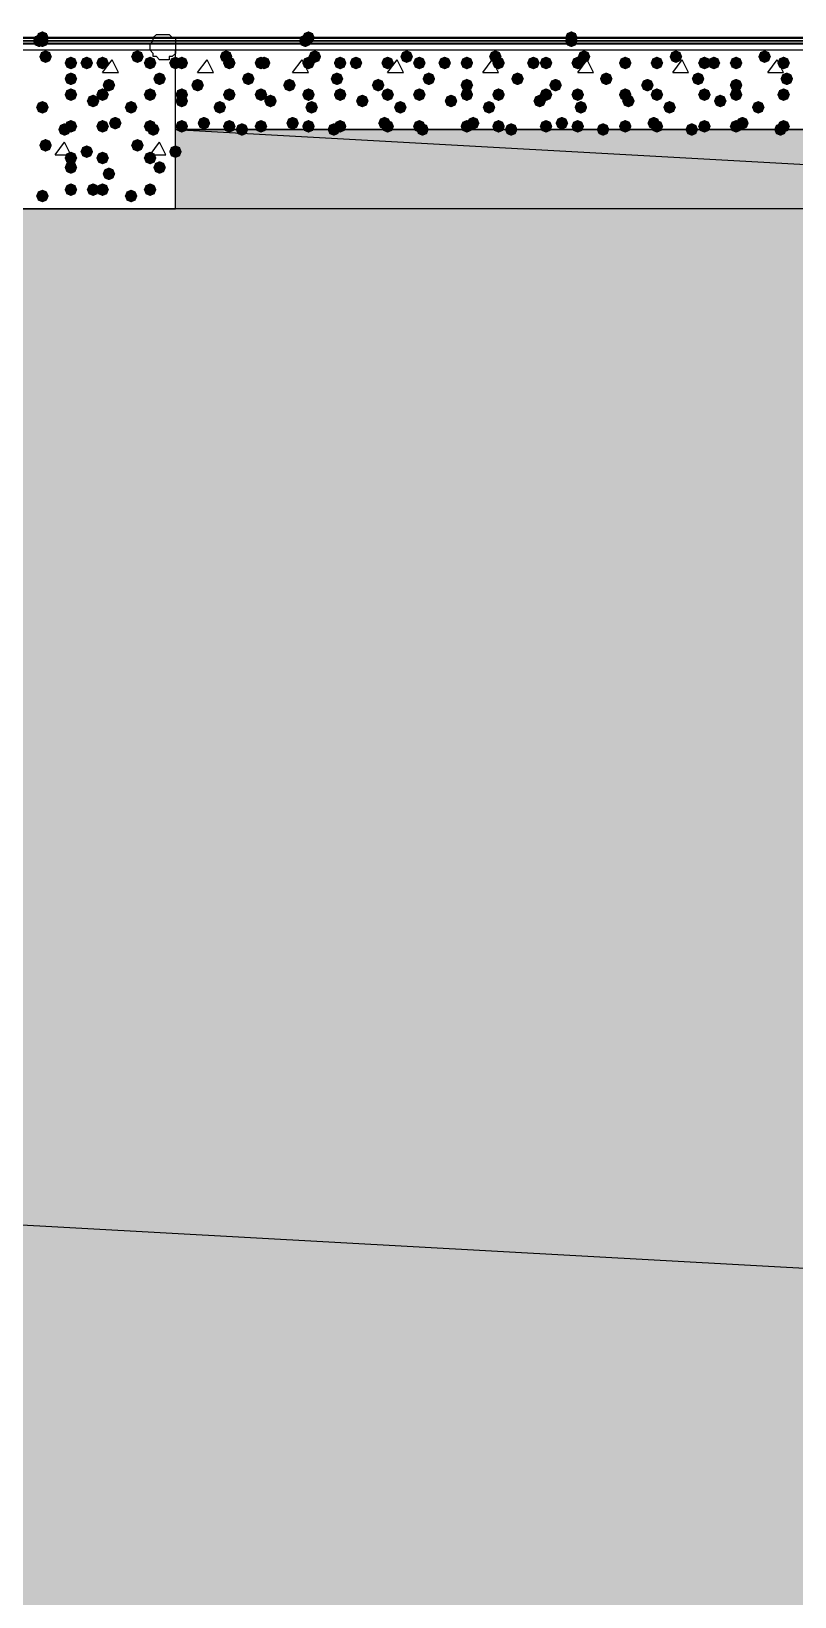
# Model space of a CAD drawing. Header units: millimetres. Extents: x 0 to 420, y 0 to 297.
# Drawn here: x 279.84 to 290.05, y 205.52 to 226.44 of the extents above; entities that cross this region are included whole.
import ezdxf

# ---------------------------------------------------------------- set-up
doc = ezdxf.new("R2010")
doc.units = ezdxf.units.MM
doc.layers.get('0').update_dxf_attribs({"linetype": 'CONTINUOUS'})

msp = doc.modelspace()

# ---------------------------------------------------------------- hatches: boundary and pattern name
at = {"true_color": 0x0000fe}
for points in [[(280.035, 226.314), (280.010129, 226.254204), (279.950333, 226.229333), (279.890538, 226.254204), (279.865667, 226.314), (279.890537, 226.373796), (279.950333, 226.398667), (280.010129, 226.373796)], [(280.035, 226.314), (280.010129, 226.254204), (279.950333, 226.229333), (279.890538, 226.254204), (279.865667, 226.314), (279.890537, 226.373796), (279.950333, 226.398667), (280.010129, 226.373796)], [(280.077333, 226.356333), (280.052462, 226.296537), (279.992667, 226.271667), (279.932871, 226.296537), (279.908, 226.356333), (279.932871, 226.416129), (279.992667, 226.441), (280.052462, 226.416129)], [(280.077333, 226.314), (280.052462, 226.254204), (279.992667, 226.229333), (279.932871, 226.254204), (279.908, 226.314), (279.932871, 226.373796), (279.992667, 226.398667), (280.052462, 226.373796)], [(283.591, 226.314), (283.566129, 226.254204), (283.506333, 226.229333), (283.446537, 226.254204), (283.421667, 226.314), (283.446537, 226.373796), (283.506333, 226.398667), (283.566129, 226.373796)], [(283.591, 226.314), (283.566129, 226.254204), (283.506333, 226.229333), (283.446537, 226.254204), (283.421667, 226.314), (283.446537, 226.373796), (283.506333, 226.398667), (283.566129, 226.373796)], [(283.591, 226.314), (283.566129, 226.254204), (283.506333, 226.229333), (283.446537, 226.254204), (283.421667, 226.314), (283.446537, 226.373796), (283.506333, 226.398667), (283.566129, 226.373796)], [(283.633333, 226.356333), (283.608462, 226.296537), (283.548667, 226.271667), (283.488871, 226.296537), (283.464, 226.356333), (283.488871, 226.416129), (283.548667, 226.441), (283.608462, 226.416129)], [(287.147, 226.356333), (287.122129, 226.296537), (287.062333, 226.271667), (287.002538, 226.296537), (286.977667, 226.356333), (287.002537, 226.416129), (287.062333, 226.441), (287.122129, 226.416129)], [(287.147, 226.314), (287.122129, 226.254204), (287.062333, 226.229333), (287.002538, 226.254204), (286.977667, 226.314), (287.002537, 226.373796), (287.062333, 226.398667), (287.122129, 226.373796)], [(287.147, 226.314), (287.122129, 226.254204), (287.062333, 226.229333), (287.002538, 226.254204), (286.977667, 226.314), (287.002537, 226.373796), (287.062333, 226.398667), (287.122129, 226.373796)], [(287.147, 226.314), (287.122129, 226.254204), (287.062333, 226.229333), (287.002538, 226.254204), (286.977667, 226.314), (287.002537, 226.373796), (287.062333, 226.398667), (287.122129, 226.373796)]]:
    msp.add_hatch(color=0, dxfattribs=at).paths.add_polyline_path(points, flags=0)
at = {"true_color": 0x000007}
h = msp.add_hatch(color=0, dxfattribs=at)
h.paths.add_polyline_path([(32.342667, 226.271667), (32.342667, 226.314)], flags=0)
h.paths.add_polyline_path([(32.342667, 226.271667), (32.342667, 226.314), (380.788333, 226.271667)], flags=0)
h.paths.add_polyline_path([(32.342667, 226.314), (380.788333, 226.271667), (380.788333, 226.314)], flags=0)
for points in [[(280.119667, 226.102333), (280.094796, 226.042537), (280.035, 226.017667), (279.975204, 226.042537), (279.950333, 226.102333), (279.975204, 226.162129), (280.035, 226.187), (280.094796, 226.162129)], [(281.347333, 226.102333), (281.322462, 226.042537), (281.262667, 226.017667), (281.202871, 226.042537), (281.178, 226.102333), (281.202871, 226.162129), (281.262667, 226.187), (281.322462, 226.162129)], [(280.458333, 226.017667), (280.433463, 225.957871), (280.373667, 225.933), (280.313871, 225.957871), (280.289, 226.017667), (280.313871, 226.077462), (280.373667, 226.102333), (280.433462, 226.077463)], [(280.67, 226.017667), (280.645129, 225.957871), (280.585333, 225.933), (280.525538, 225.957871), (280.500667, 226.017667), (280.525537, 226.077462), (280.585333, 226.102333), (280.645129, 226.077463)], [(280.881667, 226.017667), (280.856796, 225.957871), (280.797, 225.933), (280.737204, 225.957871), (280.712333, 226.017667), (280.737204, 226.077462), (280.797, 226.102333), (280.856796, 226.077463)], [(281.516667, 226.017667), (281.491796, 225.957871), (281.432, 225.933), (281.372204, 225.957871), (281.347333, 226.017667), (281.372204, 226.077462), (281.432, 226.102333), (281.491796, 226.077463)], [(281.855333, 226.017667), (281.830462, 225.957871), (281.770667, 225.933), (281.710871, 225.957871), (281.686, 226.017667), (281.710871, 226.077462), (281.770667, 226.102333), (281.830462, 226.077463)], [(280.458333, 225.806), (280.433463, 225.746204), (280.373667, 225.721333), (280.313871, 225.746204), (280.289, 225.806), (280.313871, 225.865796), (280.373667, 225.890667), (280.433462, 225.865796)], [(280.966333, 225.721333), (280.941462, 225.661537), (280.881667, 225.636667), (280.821871, 225.661537), (280.797, 225.721333), (280.821871, 225.781129), (280.881667, 225.806), (280.941462, 225.781129)], [(281.643667, 225.806), (281.618796, 225.746204), (281.559, 225.721333), (281.499204, 225.746204), (281.474333, 225.806), (281.499204, 225.865796), (281.559, 225.890667), (281.618796, 225.865796)], [(280.458333, 225.594333), (280.433463, 225.534538), (280.373667, 225.509667), (280.313871, 225.534538), (280.289, 225.594333), (280.313871, 225.654129), (280.373667, 225.679), (280.433462, 225.654129)], [(280.754667, 225.509667), (280.729796, 225.449871), (280.67, 225.425), (280.610204, 225.449871), (280.585333, 225.509667), (280.610204, 225.569462), (280.67, 225.594333), (280.729796, 225.569463)], [(280.881667, 225.594333), (280.856796, 225.534538), (280.797, 225.509667), (280.737204, 225.534538), (280.712333, 225.594333), (280.737204, 225.654129), (280.797, 225.679), (280.856796, 225.654129)], [(281.516667, 225.594333), (281.491796, 225.534538), (281.432, 225.509667), (281.372204, 225.534538), (281.347333, 225.594333), (281.372204, 225.654129), (281.432, 225.679), (281.491796, 225.654129)], [(280.077333, 225.425), (280.052462, 225.365204), (279.992667, 225.340333), (279.932871, 225.365204), (279.908, 225.425), (279.932871, 225.484796), (279.992667, 225.509667), (280.052462, 225.484796)], [(281.262667, 225.425), (281.237796, 225.365204), (281.178, 225.340333), (281.118204, 225.365204), (281.093333, 225.425), (281.118204, 225.484796), (281.178, 225.509667), (281.237796, 225.484796)], [(280.373667, 225.128667), (280.348796, 225.068871), (280.289, 225.044), (280.229204, 225.068871), (280.204333, 225.128667), (280.229204, 225.188462), (280.289, 225.213333), (280.348796, 225.188463)], [(280.458333, 225.171), (280.433463, 225.111204), (280.373667, 225.086333), (280.313871, 225.111204), (280.289, 225.171), (280.313871, 225.230796), (280.373667, 225.255667), (280.433462, 225.230796)], [(280.881667, 225.171), (280.856796, 225.111204), (280.797, 225.086333), (280.737204, 225.111204), (280.712333, 225.171), (280.737204, 225.230796), (280.797, 225.255667), (280.856796, 225.230796)], [(281.051, 225.213333), (281.026129, 225.153537), (280.966333, 225.128667), (280.906538, 225.153537), (280.881667, 225.213333), (280.906537, 225.273129), (280.966333, 225.298), (281.026129, 225.273129)], [(281.516667, 225.171), (281.491796, 225.111204), (281.432, 225.086333), (281.372204, 225.111204), (281.347333, 225.171), (281.372204, 225.230796), (281.432, 225.255667), (281.491796, 225.230796)], [(281.559, 225.128667), (281.534129, 225.068871), (281.474333, 225.044), (281.414538, 225.068871), (281.389667, 225.128667), (281.414537, 225.188462), (281.474333, 225.213333), (281.534129, 225.188463)], [(280.119667, 224.917), (280.094796, 224.857204), (280.035, 224.832333), (279.975204, 224.857204), (279.950333, 224.917), (279.975204, 224.976796), (280.035, 225.001667), (280.094796, 224.976796)], [(280.67, 224.832333), (280.645129, 224.772537), (280.585333, 224.747667), (280.525538, 224.772537), (280.500667, 224.832333), (280.525537, 224.892129), (280.585333, 224.917), (280.645129, 224.892129)], [(281.347333, 224.917), (281.322462, 224.857204), (281.262667, 224.832333), (281.202871, 224.857204), (281.178, 224.917), (281.202871, 224.976796), (281.262667, 225.001667), (281.322462, 224.976796)], [(281.855333, 224.832333), (281.830462, 224.772537), (281.770667, 224.747667), (281.710871, 224.772537), (281.686, 224.832333), (281.710871, 224.892129), (281.770667, 224.917), (281.830462, 224.892129)], [(280.458333, 224.747667), (280.433463, 224.687871), (280.373667, 224.663), (280.313871, 224.687871), (280.289, 224.747667), (280.313871, 224.807462), (280.373667, 224.832333), (280.433462, 224.807463)], [(280.458333, 224.620667), (280.433463, 224.560871), (280.373667, 224.536), (280.313871, 224.560871), (280.289, 224.620667), (280.313871, 224.680462), (280.373667, 224.705333), (280.433462, 224.680463)], [(280.881667, 224.747667), (280.856796, 224.687871), (280.797, 224.663), (280.737204, 224.687871), (280.712333, 224.747667), (280.737204, 224.807462), (280.797, 224.832333), (280.856796, 224.807463)], [(281.516667, 224.747667), (281.491796, 224.687871), (281.432, 224.663), (281.372204, 224.687871), (281.347333, 224.747667), (281.372204, 224.807462), (281.432, 224.832333), (281.491796, 224.807463)], [(281.643667, 224.620667), (281.618796, 224.560871), (281.559, 224.536), (281.499204, 224.560871), (281.474333, 224.620667), (281.499204, 224.680462), (281.559, 224.705333), (281.618796, 224.680463)], [(280.966333, 224.536), (280.941462, 224.476204), (280.881667, 224.451333), (280.821871, 224.476204), (280.797, 224.536), (280.821871, 224.595796), (280.881667, 224.620667), (280.941462, 224.595796)], [(280.077333, 224.239667), (280.052462, 224.179871), (279.992667, 224.155), (279.932871, 224.179871), (279.908, 224.239667), (279.932871, 224.299462), (279.992667, 224.324333), (280.052462, 224.299463)], [(280.458333, 224.324333), (280.433463, 224.264537), (280.373667, 224.239667), (280.313871, 224.264537), (280.289, 224.324333), (280.313871, 224.384129), (280.373667, 224.409), (280.433462, 224.384129)], [(280.754667, 224.324333), (280.729796, 224.264537), (280.67, 224.239667), (280.610204, 224.264537), (280.585333, 224.324333), (280.610204, 224.384129), (280.67, 224.409), (280.729796, 224.384129)], [(280.881667, 224.324333), (280.856796, 224.264537), (280.797, 224.239667), (280.737204, 224.264537), (280.712333, 224.324333), (280.737204, 224.384129), (280.797, 224.409), (280.856796, 224.384129)], [(281.262667, 224.239667), (281.237796, 224.179871), (281.178, 224.155), (281.118204, 224.179871), (281.093333, 224.239667), (281.118204, 224.299462), (281.178, 224.324333), (281.237796, 224.299463)], [(281.516667, 224.324333), (281.491796, 224.264537), (281.432, 224.239667), (281.372204, 224.264537), (281.347333, 224.324333), (281.372204, 224.384129), (281.432, 224.409), (281.491796, 224.384129)]]:
    msp.add_hatch(color=0, dxfattribs=at).paths.add_polyline_path(points, flags=0)
at = {"true_color": 0x000008}
for points in [[(282.532667, 226.102333), (282.507796, 226.042537), (282.448, 226.017667), (282.388204, 226.042537), (282.363333, 226.102333), (282.388204, 226.162129), (282.448, 226.187), (282.507796, 226.162129)], [(283.718, 226.102333), (283.693129, 226.042537), (283.633333, 226.017667), (283.573538, 226.042537), (283.548667, 226.102333), (283.573537, 226.162129), (283.633333, 226.187), (283.693129, 226.162129)], [(284.945667, 226.102333), (284.920796, 226.042537), (284.861, 226.017667), (284.801204, 226.042537), (284.776333, 226.102333), (284.801204, 226.162129), (284.861, 226.187), (284.920796, 226.162129)], [(286.131, 226.102333), (286.106129, 226.042537), (286.046333, 226.017667), (285.986537, 226.042537), (285.961667, 226.102333), (285.986537, 226.162129), (286.046333, 226.187), (286.106129, 226.162129)], [(287.316333, 226.102333), (287.291462, 226.042537), (287.231667, 226.017667), (287.171871, 226.042537), (287.147, 226.102333), (287.171871, 226.162129), (287.231667, 226.187), (287.291462, 226.162129)], [(288.544, 226.102333), (288.519129, 226.042537), (288.459333, 226.017667), (288.399538, 226.042537), (288.374667, 226.102333), (288.399537, 226.162129), (288.459333, 226.187), (288.519129, 226.162129)], [(289.729333, 226.102333), (289.704462, 226.042537), (289.644667, 226.017667), (289.584871, 226.042537), (289.56, 226.102333), (289.584871, 226.162129), (289.644667, 226.187), (289.704462, 226.162129)], [(281.94, 226.017667), (281.915129, 225.957871), (281.855333, 225.933), (281.795538, 225.957871), (281.770667, 226.017667), (281.795537, 226.077462), (281.855333, 226.102333), (281.915129, 226.077463)], [(282.575, 226.017667), (282.550129, 225.957871), (282.490333, 225.933), (282.430538, 225.957871), (282.405667, 226.017667), (282.430537, 226.077462), (282.490333, 226.102333), (282.550129, 226.077463)], [(282.998333, 226.017667), (282.973462, 225.957871), (282.913667, 225.933), (282.853871, 225.957871), (282.829, 226.017667), (282.853871, 226.077462), (282.913667, 226.102333), (282.973462, 226.077463)], [(283.040667, 226.017667), (283.015796, 225.957871), (282.956, 225.933), (282.896204, 225.957871), (282.871333, 226.017667), (282.896204, 226.077462), (282.956, 226.102333), (283.015796, 226.077463)], [(283.633333, 226.017667), (283.608462, 225.957871), (283.548667, 225.933), (283.488871, 225.957871), (283.464, 226.017667), (283.488871, 226.077462), (283.548667, 226.102333), (283.608462, 226.077463)], [(284.056667, 226.017667), (284.031796, 225.957871), (283.972, 225.933), (283.912204, 225.957871), (283.887333, 226.017667), (283.912204, 226.077462), (283.972, 226.102333), (284.031796, 226.077463)], [(284.268333, 226.017667), (284.243462, 225.957871), (284.183667, 225.933), (284.123871, 225.957871), (284.099, 226.017667), (284.123871, 226.077462), (284.183667, 226.102333), (284.243462, 226.077463)], [(284.691667, 226.017667), (284.666796, 225.957871), (284.607, 225.933), (284.547204, 225.957871), (284.522333, 226.017667), (284.547204, 226.077462), (284.607, 226.102333), (284.666796, 226.077463)], [(285.115, 226.017667), (285.090129, 225.957871), (285.030333, 225.933), (284.970537, 225.957871), (284.945667, 226.017667), (284.970537, 226.077462), (285.030333, 226.102333), (285.090129, 226.077463)], [(285.453667, 226.017667), (285.428796, 225.957871), (285.369, 225.933), (285.309204, 225.957871), (285.284333, 226.017667), (285.309204, 226.077462), (285.369, 226.102333), (285.428796, 226.077463)], [(285.75, 226.017667), (285.725129, 225.957871), (285.665333, 225.933), (285.605537, 225.957871), (285.580667, 226.017667), (285.605537, 226.077462), (285.665333, 226.102333), (285.725129, 226.077463)], [(286.173333, 226.017667), (286.148462, 225.957871), (286.088667, 225.933), (286.028871, 225.957871), (286.004, 226.017667), (286.028871, 226.077462), (286.088667, 226.102333), (286.148462, 226.077463)], [(286.639, 226.017667), (286.614129, 225.957871), (286.554333, 225.933), (286.494537, 225.957871), (286.469667, 226.017667), (286.494537, 226.077462), (286.554333, 226.102333), (286.614129, 226.077463)], [(286.808333, 226.017667), (286.783462, 225.957871), (286.723667, 225.933), (286.663871, 225.957871), (286.639, 226.017667), (286.663871, 226.077462), (286.723667, 226.102333), (286.783462, 226.077463)], [(287.231667, 226.017667), (287.206796, 225.957871), (287.147, 225.933), (287.087204, 225.957871), (287.062333, 226.017667), (287.087204, 226.077462), (287.147, 226.102333), (287.206796, 226.077463)], [(287.866667, 226.017667), (287.841796, 225.957871), (287.782, 225.933), (287.722204, 225.957871), (287.697333, 226.017667), (287.722204, 226.077462), (287.782, 226.102333), (287.841796, 226.077463)], [(287.866667, 226.017667), (287.841796, 225.957871), (287.782, 225.933), (287.722204, 225.957871), (287.697333, 226.017667), (287.722204, 226.077462), (287.782, 226.102333), (287.841796, 226.077463)], [(288.29, 226.017667), (288.265129, 225.957871), (288.205333, 225.933), (288.145538, 225.957871), (288.120667, 226.017667), (288.145537, 226.077462), (288.205333, 226.102333), (288.265129, 226.077463)], [(288.925, 226.017667), (288.900129, 225.957871), (288.840333, 225.933), (288.780538, 225.957871), (288.755667, 226.017667), (288.780537, 226.077462), (288.840333, 226.102333), (288.900129, 226.077463)], [(289.052, 226.017667), (289.027129, 225.957871), (288.967333, 225.933), (288.907537, 225.957871), (288.882667, 226.017667), (288.907537, 226.077462), (288.967333, 226.102333), (289.027129, 226.077463)], [(289.348333, 226.017667), (289.323463, 225.957871), (289.263667, 225.933), (289.203871, 225.957871), (289.179, 226.017667), (289.203871, 226.077462), (289.263667, 226.102333), (289.323462, 226.077463)], [(289.983333, 226.017667), (289.958463, 225.957871), (289.898667, 225.933), (289.838871, 225.957871), (289.814, 226.017667), (289.838871, 226.077462), (289.898667, 226.102333), (289.958462, 226.077463)], [(282.151667, 225.721333), (282.126796, 225.661537), (282.067, 225.636667), (282.007204, 225.661537), (281.982333, 225.721333), (282.007204, 225.781129), (282.067, 225.806), (282.126796, 225.781129)], [(282.829, 225.806), (282.804129, 225.746204), (282.744333, 225.721333), (282.684538, 225.746204), (282.659667, 225.806), (282.684537, 225.865796), (282.744333, 225.890667), (282.804129, 225.865796)], [(283.379333, 225.721333), (283.354462, 225.661537), (283.294667, 225.636667), (283.234871, 225.661537), (283.21, 225.721333), (283.234871, 225.781129), (283.294667, 225.806), (283.354462, 225.781129)], [(284.014333, 225.806), (283.989462, 225.746204), (283.929667, 225.721333), (283.869871, 225.746204), (283.845, 225.806), (283.869871, 225.865796), (283.929667, 225.890667), (283.989462, 225.865796)], [(284.564667, 225.721333), (284.539796, 225.661537), (284.48, 225.636667), (284.420204, 225.661537), (284.395333, 225.721333), (284.420204, 225.781129), (284.48, 225.806), (284.539796, 225.781129)], [(285.242, 225.806), (285.217129, 225.746204), (285.157333, 225.721333), (285.097538, 225.746204), (285.072667, 225.806), (285.097537, 225.865796), (285.157333, 225.890667), (285.217129, 225.865796)], [(285.75, 225.721333), (285.725129, 225.661537), (285.665333, 225.636667), (285.605537, 225.661537), (285.580667, 225.721333), (285.605537, 225.781129), (285.665333, 225.806), (285.725129, 225.781129)], [(286.427333, 225.806), (286.402462, 225.746204), (286.342667, 225.721333), (286.282871, 225.746204), (286.258, 225.806), (286.282871, 225.865796), (286.342667, 225.890667), (286.402462, 225.865796)], [(286.935333, 225.721333), (286.910462, 225.661537), (286.850667, 225.636667), (286.790871, 225.661537), (286.766, 225.721333), (286.790871, 225.781129), (286.850667, 225.806), (286.910462, 225.781129)], [(287.612667, 225.806), (287.587796, 225.746204), (287.528, 225.721333), (287.468204, 225.746204), (287.443333, 225.806), (287.468204, 225.865796), (287.528, 225.890667), (287.587796, 225.865796)], [(288.163, 225.721333), (288.138129, 225.661537), (288.078333, 225.636667), (288.018537, 225.661537), (287.993667, 225.721333), (288.018537, 225.781129), (288.078333, 225.806), (288.138129, 225.781129)], [(288.840333, 225.806), (288.815462, 225.746204), (288.755667, 225.721333), (288.695871, 225.746204), (288.671, 225.806), (288.695871, 225.865796), (288.755667, 225.890667), (288.815462, 225.865796)], [(289.348333, 225.721333), (289.323463, 225.661537), (289.263667, 225.636667), (289.203871, 225.661537), (289.179, 225.721333), (289.203871, 225.781129), (289.263667, 225.806), (289.323462, 225.781129)], [(290.025667, 225.806), (290.000796, 225.746204), (289.941, 225.721333), (289.881204, 225.746204), (289.856333, 225.806), (289.881204, 225.865796), (289.941, 225.890667), (290.000796, 225.865796)], [(281.94, 225.594333), (281.915129, 225.534538), (281.855333, 225.509667), (281.795538, 225.534538), (281.770667, 225.594333), (281.795537, 225.654129), (281.855333, 225.679), (281.915129, 225.654129)], [(281.94, 225.509667), (281.915129, 225.449871), (281.855333, 225.425), (281.795538, 225.449871), (281.770667, 225.509667), (281.795537, 225.569462), (281.855333, 225.594333), (281.915129, 225.569463)], [(282.575, 225.594333), (282.550129, 225.534538), (282.490333, 225.509667), (282.430538, 225.534538), (282.405667, 225.594333), (282.430537, 225.654129), (282.490333, 225.679), (282.550129, 225.654129)], [(282.998333, 225.594333), (282.973462, 225.534538), (282.913667, 225.509667), (282.853871, 225.534538), (282.829, 225.594333), (282.853871, 225.654129), (282.913667, 225.679), (282.973462, 225.654129)], [(283.125333, 225.509667), (283.100462, 225.449871), (283.040667, 225.425), (282.980871, 225.449871), (282.956, 225.509667), (282.980871, 225.569462), (283.040667, 225.594333), (283.100462, 225.569463)], [(283.633333, 225.594333), (283.608462, 225.534538), (283.548667, 225.509667), (283.488871, 225.534538), (283.464, 225.594333), (283.488871, 225.654129), (283.548667, 225.679), (283.608462, 225.654129)], [(284.056667, 225.594333), (284.031796, 225.534538), (283.972, 225.509667), (283.912204, 225.534538), (283.887333, 225.594333), (283.912204, 225.654129), (283.972, 225.679), (284.031796, 225.654129)], [(284.353, 225.509667), (284.328129, 225.449871), (284.268333, 225.425), (284.208538, 225.449871), (284.183667, 225.509667), (284.208537, 225.569462), (284.268333, 225.594333), (284.328129, 225.569463)], [(284.691667, 225.594333), (284.666796, 225.534538), (284.607, 225.509667), (284.547204, 225.534538), (284.522333, 225.594333), (284.547204, 225.654129), (284.607, 225.679), (284.666796, 225.654129)], [(285.115, 225.594333), (285.090129, 225.534538), (285.030333, 225.509667), (284.970537, 225.534538), (284.945667, 225.594333), (284.970537, 225.654129), (285.030333, 225.679), (285.090129, 225.654129)], [(285.538333, 225.509667), (285.513462, 225.449871), (285.453667, 225.425), (285.393871, 225.449871), (285.369, 225.509667), (285.393871, 225.569462), (285.453667, 225.594333), (285.513462, 225.569463)], [(285.75, 225.594333), (285.725129, 225.534538), (285.665333, 225.509667), (285.605537, 225.534538), (285.580667, 225.594333), (285.605537, 225.654129), (285.665333, 225.679), (285.725129, 225.654129)], [(286.173333, 225.594333), (286.148462, 225.534538), (286.088667, 225.509667), (286.028871, 225.534538), (286.004, 225.594333), (286.028871, 225.654129), (286.088667, 225.679), (286.148462, 225.654129)], [(286.723667, 225.509667), (286.698796, 225.449871), (286.639, 225.425), (286.579204, 225.449871), (286.554333, 225.509667), (286.579204, 225.569462), (286.639, 225.594333), (286.698796, 225.569463)], [(286.808333, 225.594333), (286.783462, 225.534538), (286.723667, 225.509667), (286.663871, 225.534538), (286.639, 225.594333), (286.663871, 225.654129), (286.723667, 225.679), (286.783462, 225.654129)], [(287.231667, 225.594333), (287.206796, 225.534538), (287.147, 225.509667), (287.087204, 225.534538), (287.062333, 225.594333), (287.087204, 225.654129), (287.147, 225.679), (287.206796, 225.654129)], [(287.866667, 225.594333), (287.841796, 225.534538), (287.782, 225.509667), (287.722204, 225.534538), (287.697333, 225.594333), (287.722204, 225.654129), (287.782, 225.679), (287.841796, 225.654129)], [(287.909, 225.509667), (287.884129, 225.449871), (287.824333, 225.425), (287.764537, 225.449871), (287.739667, 225.509667), (287.764537, 225.569462), (287.824333, 225.594333), (287.884129, 225.569463)], [(288.29, 225.594333), (288.265129, 225.534538), (288.205333, 225.509667), (288.145538, 225.534538), (288.120667, 225.594333), (288.145537, 225.654129), (288.205333, 225.679), (288.265129, 225.654129)], [(288.925, 225.594333), (288.900129, 225.534538), (288.840333, 225.509667), (288.780538, 225.534538), (288.755667, 225.594333), (288.780537, 225.654129), (288.840333, 225.679), (288.900129, 225.654129)], [(289.136667, 225.509667), (289.111796, 225.449871), (289.052, 225.425), (288.992204, 225.449871), (288.967333, 225.509667), (288.992204, 225.569462), (289.052, 225.594333), (289.111796, 225.569463)], [(289.348333, 225.594333), (289.323463, 225.534538), (289.263667, 225.509667), (289.203871, 225.534538), (289.179, 225.594333), (289.203871, 225.654129), (289.263667, 225.679), (289.323462, 225.654129)], [(289.983333, 225.594333), (289.958463, 225.534538), (289.898667, 225.509667), (289.838871, 225.534538), (289.814, 225.594333), (289.838871, 225.654129), (289.898667, 225.679), (289.958462, 225.654129)], [(282.448, 225.425), (282.423129, 225.365204), (282.363333, 225.340333), (282.303538, 225.365204), (282.278667, 225.425), (282.303537, 225.484796), (282.363333, 225.509667), (282.423129, 225.484796)], [(283.675667, 225.425), (283.650796, 225.365204), (283.591, 225.340333), (283.531204, 225.365204), (283.506333, 225.425), (283.531204, 225.484796), (283.591, 225.509667), (283.650796, 225.484796)], [(284.861, 225.425), (284.836129, 225.365204), (284.776333, 225.340333), (284.716537, 225.365204), (284.691667, 225.425), (284.716537, 225.484796), (284.776333, 225.509667), (284.836129, 225.484796)], [(286.046333, 225.425), (286.021462, 225.365204), (285.961667, 225.340333), (285.901871, 225.365204), (285.877, 225.425), (285.901871, 225.484796), (285.961667, 225.509667), (286.021462, 225.484796)], [(287.274, 225.425), (287.249129, 225.365204), (287.189333, 225.340333), (287.129537, 225.365204), (287.104667, 225.425), (287.129537, 225.484796), (287.189333, 225.509667), (287.249129, 225.484796)], [(288.459333, 225.425), (288.434463, 225.365204), (288.374667, 225.340333), (288.314871, 225.365204), (288.29, 225.425), (288.314871, 225.484796), (288.374667, 225.509667), (288.434462, 225.484796)], [(289.644667, 225.425), (289.619796, 225.365204), (289.56, 225.340333), (289.500204, 225.365204), (289.475333, 225.425), (289.500204, 225.484796), (289.56, 225.509667), (289.619796, 225.484796)], [(281.94, 225.171), (281.915129, 225.111204), (281.855333, 225.086333), (281.795538, 225.111204), (281.770667, 225.171), (281.795537, 225.230796), (281.855333, 225.255667), (281.915129, 225.230796)], [(282.236333, 225.213333), (282.211462, 225.153537), (282.151667, 225.128667), (282.091871, 225.153537), (282.067, 225.213333), (282.091871, 225.273129), (282.151667, 225.298), (282.211462, 225.273129)], [(282.575, 225.171), (282.550129, 225.111204), (282.490333, 225.086333), (282.430538, 225.111204), (282.405667, 225.171), (282.430537, 225.230796), (282.490333, 225.255667), (282.550129, 225.230796)], [(282.744333, 225.128667), (282.719462, 225.068871), (282.659667, 225.044), (282.599871, 225.068871), (282.575, 225.128667), (282.599871, 225.188462), (282.659667, 225.213333), (282.719462, 225.188463)], [(282.998333, 225.171), (282.973462, 225.111204), (282.913667, 225.086333), (282.853871, 225.111204), (282.829, 225.171), (282.853871, 225.230796), (282.913667, 225.255667), (282.973462, 225.230796)], [(283.421667, 225.213333), (283.396796, 225.153537), (283.337, 225.128667), (283.277204, 225.153537), (283.252333, 225.213333), (283.277204, 225.273129), (283.337, 225.298), (283.396796, 225.273129)], [(283.633333, 225.171), (283.608462, 225.111204), (283.548667, 225.086333), (283.488871, 225.111204), (283.464, 225.171), (283.488871, 225.230796), (283.548667, 225.255667), (283.608462, 225.230796)], [(283.972, 225.128667), (283.947129, 225.068871), (283.887333, 225.044), (283.827538, 225.068871), (283.802667, 225.128667), (283.827537, 225.188462), (283.887333, 225.213333), (283.947129, 225.188463)], [(284.056667, 225.171), (284.031796, 225.111204), (283.972, 225.086333), (283.912204, 225.111204), (283.887333, 225.171), (283.912204, 225.230796), (283.972, 225.255667), (284.031796, 225.230796)], [(284.649333, 225.213333), (284.624462, 225.153537), (284.564667, 225.128667), (284.504871, 225.153537), (284.48, 225.213333), (284.504871, 225.273129), (284.564667, 225.298), (284.624462, 225.273129)], [(284.691667, 225.171), (284.666796, 225.111204), (284.607, 225.086333), (284.547204, 225.111204), (284.522333, 225.171), (284.547204, 225.230796), (284.607, 225.255667), (284.666796, 225.230796)], [(285.115, 225.171), (285.090129, 225.111204), (285.030333, 225.086333), (284.970537, 225.111204), (284.945667, 225.171), (284.970537, 225.230796), (285.030333, 225.255667), (285.090129, 225.230796)], [(285.157333, 225.128667), (285.132462, 225.068871), (285.072667, 225.044), (285.012871, 225.068871), (284.988, 225.128667), (285.012871, 225.188462), (285.072667, 225.213333), (285.132462, 225.188463)], [(285.75, 225.171), (285.725129, 225.111204), (285.665333, 225.086333), (285.605537, 225.111204), (285.580667, 225.171), (285.605537, 225.230796), (285.665333, 225.255667), (285.725129, 225.230796)], [(285.834667, 225.213333), (285.809796, 225.153537), (285.75, 225.128667), (285.690204, 225.153537), (285.665333, 225.213333), (285.690204, 225.273129), (285.75, 225.298), (285.809796, 225.273129)], [(286.173333, 225.171), (286.148462, 225.111204), (286.088667, 225.086333), (286.028871, 225.111204), (286.004, 225.171), (286.028871, 225.230796), (286.088667, 225.255667), (286.148462, 225.230796)], [(286.342667, 225.128667), (286.317796, 225.068871), (286.258, 225.044), (286.198204, 225.068871), (286.173333, 225.128667), (286.198204, 225.188462), (286.258, 225.213333), (286.317796, 225.188463)], [(286.808333, 225.171), (286.783462, 225.111204), (286.723667, 225.086333), (286.663871, 225.111204), (286.639, 225.171), (286.663871, 225.230796), (286.723667, 225.255667), (286.783462, 225.230796)], [(287.02, 225.213333), (286.995129, 225.153537), (286.935333, 225.128667), (286.875538, 225.153537), (286.850667, 225.213333), (286.875537, 225.273129), (286.935333, 225.298), (286.995129, 225.273129)], [(287.231667, 225.171), (287.206796, 225.111204), (287.147, 225.086333), (287.087204, 225.111204), (287.062333, 225.171), (287.087204, 225.230796), (287.147, 225.255667), (287.206796, 225.230796)], [(287.570333, 225.128667), (287.545462, 225.068871), (287.485667, 225.044), (287.425871, 225.068871), (287.401, 225.128667), (287.425871, 225.188462), (287.485667, 225.213333), (287.545462, 225.188463)], [(287.866667, 225.171), (287.841796, 225.111204), (287.782, 225.086333), (287.722204, 225.111204), (287.697333, 225.171), (287.722204, 225.230796), (287.782, 225.255667), (287.841796, 225.230796)], [(288.247667, 225.213333), (288.222796, 225.153537), (288.163, 225.128667), (288.103204, 225.153537), (288.078333, 225.213333), (288.103204, 225.273129), (288.163, 225.298), (288.222796, 225.273129)], [(288.29, 225.171), (288.265129, 225.111204), (288.205333, 225.086333), (288.145538, 225.111204), (288.120667, 225.171), (288.145537, 225.230796), (288.205333, 225.255667), (288.265129, 225.230796)], [(288.755667, 225.128667), (288.730796, 225.068871), (288.671, 225.044), (288.611204, 225.068871), (288.586333, 225.128667), (288.611204, 225.188462), (288.671, 225.213333), (288.730796, 225.188463)], [(288.925, 225.171), (288.900129, 225.111204), (288.840333, 225.086333), (288.780538, 225.111204), (288.755667, 225.171), (288.780537, 225.230796), (288.840333, 225.255667), (288.900129, 225.230796)], [(289.348333, 225.171), (289.323463, 225.111204), (289.263667, 225.086333), (289.203871, 225.111204), (289.179, 225.171), (289.203871, 225.230796), (289.263667, 225.255667), (289.323462, 225.230796)], [(289.433, 225.213333), (289.408129, 225.153537), (289.348333, 225.128667), (289.288537, 225.153537), (289.263667, 225.213333), (289.288537, 225.273129), (289.348333, 225.298), (289.408129, 225.273129)], [(289.941, 225.128667), (289.916129, 225.068871), (289.856333, 225.044), (289.796538, 225.068871), (289.771667, 225.128667), (289.796537, 225.188462), (289.856333, 225.213333), (289.916129, 225.188463)], [(289.983333, 225.171), (289.958463, 225.111204), (289.898667, 225.086333), (289.838871, 225.111204), (289.814, 225.171), (289.838871, 225.230796), (289.898667, 225.255667), (289.958462, 225.230796)]]:
    msp.add_hatch(color=0, dxfattribs=at).paths.add_polyline_path(points, flags=0)
h = msp.add_hatch(color=0, dxfattribs=at)
h.paths.add_polyline_path([(300.863, 225.128667), (281.770667, 225.128667), (300.863, 224.070333)], flags=0)
h.paths.add_polyline_path([(281.770667, 225.128667), (300.863, 224.070333), (281.770667, 224.070333)], flags=0)
h = msp.add_hatch(color=0, dxfattribs=at)
h.paths.add_polyline_path([(379.603, 224.070333), (33.528, 224.070333), (379.603, 204.978)], flags=0)
h.paths.add_polyline_path([(33.528, 224.070333), (379.603, 204.978), (33.528, 204.978)], flags=0)

# ---------------------------------------------------------------- linework, layer by layer
at = {"color": 0, "true_color": 0x000007}
for points in [[(281.770667, 226.229333), (281.770667, 226.187), (281.770667, 226.144667), (281.728333, 226.102333), (281.686, 226.102333), (281.686, 226.06), (281.643667, 226.06), (281.601333, 226.06), (281.559, 226.06), (281.516667, 226.102333), (281.474333, 226.102333), (281.474333, 226.144667), (281.432, 226.187), (281.432, 226.229333), (281.432, 226.271667), (281.474333, 226.314), (281.474333, 226.356333), (281.516667, 226.398667), (281.559, 226.398667), (281.601333, 226.398667), (281.643667, 226.398667), (281.686, 226.398667), (281.728333, 226.356333), (281.770667, 226.356333), (281.770667, 226.314), (281.770667, 226.271667)], [(32.342667, 226.314), (380.788333, 226.314)], [(32.342667, 226.271667), (32.342667, 226.314), (380.788333, 226.271667)], [(32.342667, 226.314), (380.788333, 226.271667), (380.788333, 226.314)], [(279.654, 226.187), (279.654, 224.070333), (281.770667, 224.070333), (281.770667, 226.187)]]:
    msp.add_lwpolyline(points, close=True, dxfattribs=at)
for points in [[(32.300333, 226.356333), (380.788333, 226.356333), (32.300333, 226.314), (380.788333, 226.314)], [(380.788333, 226.356333), (32.300333, 226.356333), (32.300333, 226.314)], [(380.788333, 226.314), (32.342667, 226.314), (32.300333, 226.314)], [(32.342667, 226.314), (380.788333, 226.314)], [(32.342667, 226.271667), (380.788333, 226.271667)], [(300.863, 226.187), (281.770667, 226.187)], [(280.797, 225.890667), (280.924, 226.06)], [(281.008667, 225.890667), (280.924, 226.06)], [(280.797, 225.890667), (281.008667, 225.890667)], [(281.770667, 225.128667), (300.863, 225.128667)], [(280.162, 224.79), (280.289, 224.959333)], [(280.373667, 224.79), (280.289, 224.959333)], [(281.432, 224.79), (281.559, 224.959333)], [(281.643667, 224.79), (281.559, 224.959333)], [(280.162, 224.79), (280.373667, 224.79)], [(281.432, 224.79), (281.643667, 224.79)]]:
    msp.add_lwpolyline(points, dxfattribs=at)
at = {"color": 0, "true_color": 0x000008}
for points in [[(282.067, 225.890667), (282.194, 226.06)], [(282.278667, 225.890667), (282.194, 226.06)], [(283.337, 225.890667), (283.464, 226.06)], [(283.548667, 225.890667), (283.464, 226.06)], [(284.607, 225.890667), (284.734, 226.06)], [(284.818667, 225.890667), (284.734, 226.06)], [(285.877, 225.890667), (286.004, 226.06)], [(286.088667, 225.890667), (286.004, 226.06)], [(287.147, 225.890667), (287.274, 226.06)], [(287.358667, 225.890667), (287.274, 226.06)], [(288.417, 225.890667), (288.544, 226.06)], [(288.628667, 225.890667), (288.544, 226.06)], [(289.687, 225.890667), (289.814, 226.06)], [(289.898667, 225.890667), (289.814, 226.06)], [(282.067, 225.890667), (282.278667, 225.890667)], [(283.337, 225.890667), (283.548667, 225.890667)], [(284.607, 225.890667), (284.818667, 225.890667)], [(285.877, 225.890667), (286.088667, 225.890667)], [(287.147, 225.890667), (287.358667, 225.890667)], [(288.417, 225.890667), (288.628667, 225.890667)], [(289.687, 225.890667), (289.898667, 225.890667)]]:
    msp.add_lwpolyline(points, dxfattribs=at)
for points in [[(300.863, 225.128667), (281.770667, 225.128667), (300.863, 224.070333)], [(281.770667, 225.128667), (300.863, 224.070333), (281.770667, 224.070333)], [(379.603, 224.070333), (33.528, 224.070333), (379.603, 204.978)], [(33.528, 224.070333), (379.603, 204.978), (33.528, 204.978)]]:
    msp.add_lwpolyline(points, close=True, dxfattribs=at)

doc.saveas('drawing.dxf')
